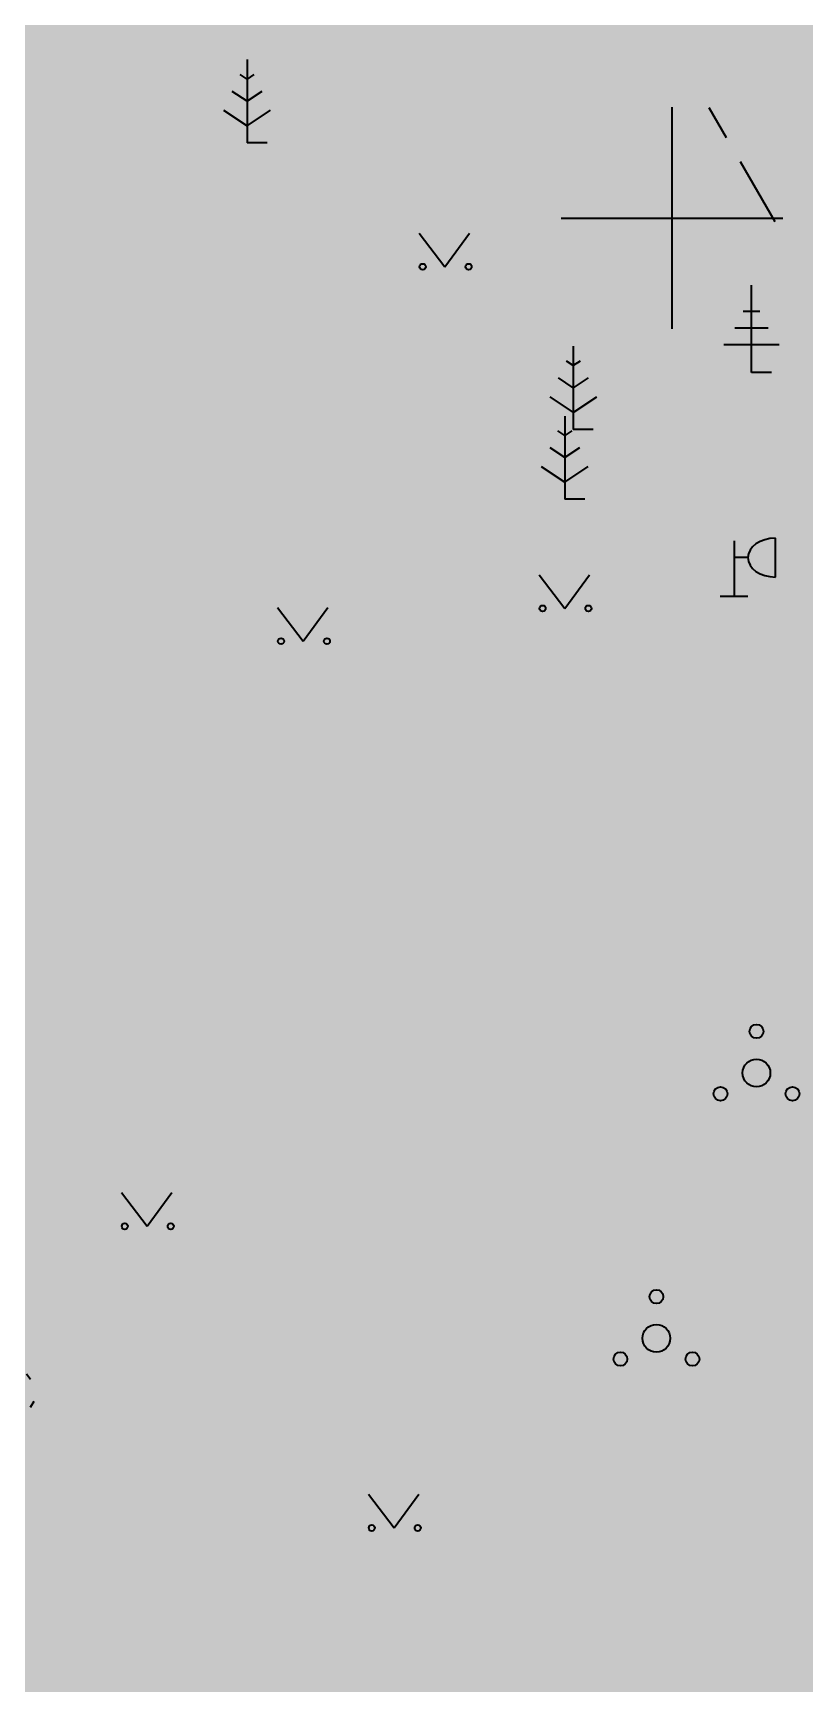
# Model space of a CAD drawing. Header units: millimetres. Extents: x 368386 to 861326, y -331222 to 250838.
# Drawn here: x 755574 to 769509, y -126148 to -96365 of the extents above; entities that cross this region are included whole.
import ezdxf

# ---------------------------------------------------------------- set-up
doc = ezdxf.new("R2010")
doc.units = ezdxf.units.MM
doc.header["$MEASUREMENT"] = 0
doc.linetypes.add('KATUSEALL', pattern=[1750, 625, -500, 625, 0])
doc.linetypes.add('KOLVIK', pattern=[625, 125, -500])
doc.layers.add('New_       asendi fill_Pen_No__149', color=7, linetype='Continuous', lineweight=25, true_color=0x186722)
for name, color, linetype, lineweight in [('New_HALJASTUS#1_Pen_No__7', 7, 'Continuous', 35), ('New_HOONE_Pen_No__7', 7, 'Continuous', 35), ('New_POST_Pen_No__7', 7, 'Continuous', 35), ('New_PUU_Pen_No__7', 7, 'Continuous', 35), ('New_VORK#1_Pen_No__7', 7, 'Continuous', 35)]:
    doc.layers.add(name, color=color, linetype=linetype, lineweight=lineweight)

msp = doc.modelspace()

# ---------------------------------------------------------------- hatches: boundary and pattern name
at = {"layer": 'New_       asendi fill_Pen_No__149', "linetype": 'Continuous', "lineweight": 0, "true_color": 0x061908}
h = msp.add_hatch(color=98, dxfattribs=at)
h.paths.add_polyline_path([(802345.63, -38322.05), (677945.63, -100972.05), (697685.63, -113562.05), (725141.88, -157386.04), (747105.63, -214022.05), (773035.63, -233162.05), (849485.63, -225922.05), (847735.63, -145332.05)])
h.paths.add_polyline_path([(757638.71, -147399.28, -0.00065641), (757597.25, -147430.15)], flags=0)
h.paths.add_polyline_path([(781623.18, -112523.26, 0.05995559), (781750.4, -112778.31, 0.78516634), (783932.82, -111999.14, 0.05995559), (783869.75, -111721.19, 1)], flags=0)

# ---------------------------------------------------------------- linework, layer by layer
at = {"layer": 'New_HALJASTUS#1_Pen_No__7', "color": 7, "linetype": 'Continuous', "lineweight": 35}
for p, q in [((762545.31, -99975.32), (763008.72, -100582.03)), ((763008.72, -100582.03), (763454.3, -99975.32)), ((764708.96, -106138.43), (765172.36, -106745.14)), ((765172.36, -106745.14), (765617.94, -106138.43)), ((759988.28, -106728.52), (760451.68, -107335.22)), ((760451.68, -107335.22), (760897.26, -106728.52)), ((757168.98, -117284.49), (757632.38, -117891.19)), ((757632.38, -117891.19), (758077.97, -117284.49)), ((761627.4, -122726.38), (762090.81, -123333.09)), ((762090.81, -123333.09), (762536.39, -122726.38))]:
    msp.add_line(p, q, dxfattribs=at)
at = {"layer": 'New_HALJASTUS#1_Pen_No__7', "color": 7, "linetype": 'KOLVIK', "lineweight": 35, "flags": 128}
msp.add_lwpolyline([(722446.27, -83718.66), (734340.63, -98472.05), (735935.63, -102207.05), (741969.63, -106416.05), (749529.63, -112950.05), (755707.63, -120876.05), (752645.63, -125497.05), (754284.63, -127398.05), (770554.63, -136355.05)], dxfattribs=at)
at = {"layer": 'New_HALJASTUS#1_Pen_No__7', "color": 7, "linetype": 'Continuous', "lineweight": 35}
for centre in [(762607.69, -100582.03), (763436.47, -100582.03), (764771.34, -106745.14), (765600.12, -106745.14), (760050.66, -107335.22), (760879.44, -107335.22), (757231.36, -117891.19), (758060.14, -117891.19), (761689.78, -123333.09), (762518.56, -123333.09)]:
    msp.add_circle(centre, 55.01, dxfattribs=at)
at = {"layer": 'New_HOONE_Pen_No__7', "color": 7, "linetype": 'KATUSEALL', "lineweight": 35, "flags": 128}
msp.add_lwpolyline([(767772.63, -97710.05), (768988.65, -99811.5)], dxfattribs=at)
at = {"layer": 'New_POST_Pen_No__7', "color": 7, "linetype": 'Continuous', "lineweight": 35}
for p, q in [((768227.63, -105525.06), (768227.63, -106525.05)), ((768977.61, -106178.57), (768977.61, -105478.57))]:
    msp.add_line(p, q, dxfattribs=at)
at = {"layer": 'New_POST_Pen_No__7', "color": 7, "linetype": 'Continuous', "lineweight": 35, "flags": 128}
for points in [[(768477.63, -105828.58), (768227.63, -105828.58)], [(767977.63, -106525.05), (768477.63, -106525.05)]]:
    msp.add_lwpolyline(points, dxfattribs=at)
at = {"layer": 'New_POST_Pen_No__7', "color": 7, "linetype": 'Continuous', "lineweight": 35}
msp.add_ellipse((768977.63, -105828.58), major_axis=(500, 0), ratio=0.7, start_param=1.57079633, end_param=4.71238898, dxfattribs=at)
at = {"layer": 'New_PUU_Pen_No__7', "color": 7, "linetype": 'Continuous', "lineweight": 35}
for p, q in [((759438.63, -96845.05), (759438.63, -98345.05)), ((759438.63, -97195.05), (759314.21, -97112.11)), ((759563.04, -97112.11), (759438.63, -97195.05)), ((759438.63, -97595.05), (759172.02, -97417.31)), ((759705.24, -97417.31), (759438.63, -97595.05)), ((759014.36, -97755.7), (759438.63, -98038.55)), ((759438.63, -98038.55), (759862.89, -97755.7)), ((759798.63, -98345.05), (759438.63, -98345.05)), ((768544.63, -102490.05), (768544.63, -100915.05)), ((768694.63, -101390.05), (768394.63, -101390.05)), ((768844.63, -101690.05), (768244.63, -101690.05)), ((765326.63, -102015.05), (765326.63, -103515.05)), ((769044.63, -101990.05), (768044.63, -101990.05)), ((765326.63, -102365.05), (765202.21, -102282.11)), ((765451.04, -102282.11), (765326.63, -102365.05)), ((765326.63, -102765.05), (765060.02, -102587.31)), ((765593.24, -102587.31), (765326.63, -102765.05)), ((768904.63, -102490.05), (768544.63, -102490.05)), ((764902.36, -102925.7), (765326.63, -103208.55)), ((765326.63, -103208.55), (765750.89, -102925.7)), ((765173.63, -103275.05), (765173.63, -104775.05)), ((765173.63, -103625.05), (765049.21, -103542.11)), ((765298.04, -103542.11), (765173.63, -103625.05)), ((765686.63, -103515.05), (765326.63, -103515.05)), ((765173.63, -104025.05), (764907.02, -103847.31)), ((765440.24, -103847.31), (765173.63, -104025.05)), ((764749.36, -104185.7), (765173.63, -104468.55)), ((765173.63, -104468.55), (765597.89, -104185.7)), ((765533.63, -104775.05), (765173.63, -104775.05))]:
    msp.add_line(p, q, dxfattribs=at)
for centre, radius in [((768632.63, -114375.05), 125), ((768632.63, -115125.05), 250), ((767982.63, -115500.05), 125), ((769282.63, -115500.05), 125), ((766826.63, -119161.05), 125), ((766826.63, -119911.05), 250), ((766176.63, -120286.05), 125), ((767476.63, -120286.05), 125)]:
    msp.add_circle(centre, radius, dxfattribs=at)
at = {"layer": 'New_VORK#1_Pen_No__7', "color": 7, "linetype": 'Continuous', "lineweight": 35}
for p, q in [((767105.63, -97701.87), (767105.63, -101702.23)), ((765105.45, -99702.05), (769105.8, -99702.05))]:
    msp.add_line(p, q, dxfattribs=at)

doc.saveas('drawing.dxf')
